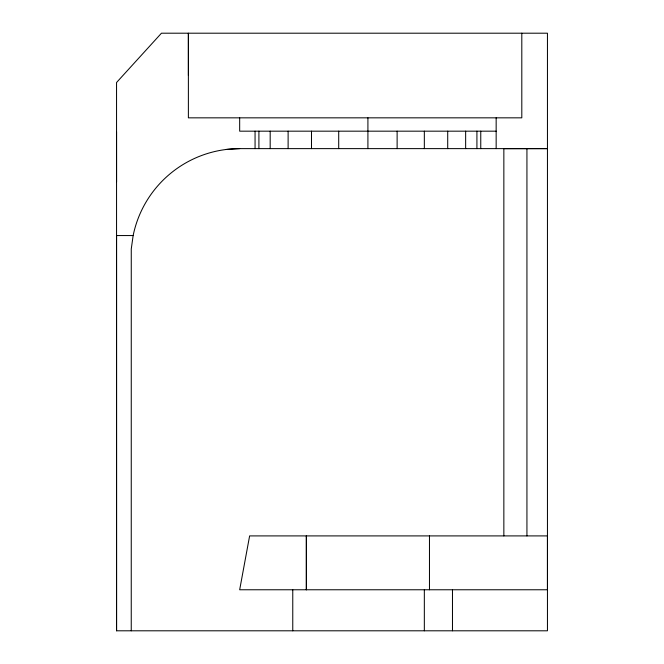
<?xml version="1.0" encoding="UTF-8"?>
<svg xmlns="http://www.w3.org/2000/svg" width="664" height="664" viewBox="0 0 664 664"><rect width="100%" height="100%" fill="white"/><g stroke="black" fill="none" stroke-linecap="round" stroke-linejoin="round"><path stroke-width="1" d="M116.573 630.8L116.549 82.51L161.452 33.2L547.451 33.2L547.451 630.8L116.565 630.8L116.557 235.554L133.149 235.554A108.697 108.697 0 0 1 239.671 148.636M131.248 630.8L131.264 248.942L133.149 235.554M292.766 630.8L292.766 589.765M424.337 630.8L424.337 589.765M452.474 630.8L452.474 589.765M226.175 149.458L239.671 148.62L547.451 148.62L503.851 148.678L503.851 535.906M496.157 131.173L239.671 131.173L239.671 117.835M188.393 75.522L188.377 33.2L188.377 117.843L521.804 117.835L521.804 33.2M526.934 148.678L526.934 535.906M496.157 117.835L496.157 148.62M480.761 131.173L480.761 148.62M476.918 131.173L476.918 148.62M465.647 131.173L465.647 148.62M447.71 131.173L447.71 148.62M429.467 535.906L429.467 589.765M424.337 131.173L424.337 148.62M397.122 131.173L397.122 148.62M367.914 117.835L367.914 148.62M338.706 131.173L338.706 148.62M311.491 131.173L311.491 148.62M288.118 131.173L288.118 148.62M270.182 131.173L270.182 148.62M258.91 131.173L258.91 148.62M255.059 131.173L255.067 148.62M116.557 131.812L116.565 181.853M547.451 535.906L547.451 589.765L239.671 589.765L249.622 535.906L547.451 535.906M306.361 589.765L306.361 535.906L306.361 589.765"/></g></svg>
